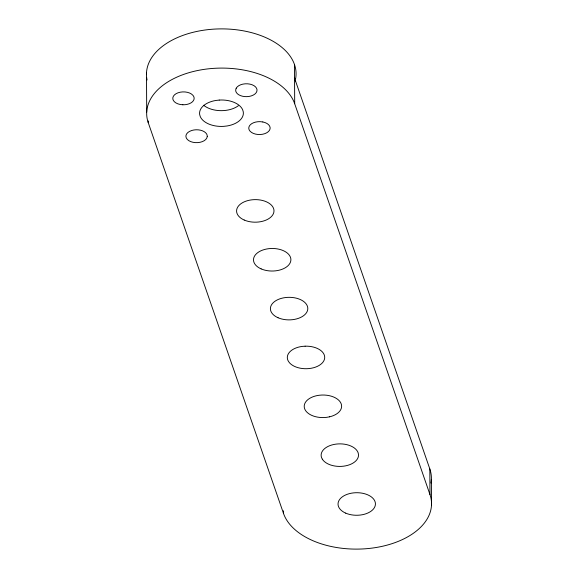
<?xml version="1.0" encoding="UTF-8"?>
<svg xmlns="http://www.w3.org/2000/svg" width="578" height="578" viewBox="0 0 578 578"><rect width="100%" height="100%" fill="white"/><g stroke="black" fill="none" stroke-linecap="round" stroke-linejoin="round"><path stroke-width="0.87" d="M430.964 483.064A74.8 45.12 -0.3 0 0 429.83 468.968L294.563 78.189A74.8 45.12 -0.3 0 1 295.531 81.679M294.491 64.555L294.693 103.758L429.96 494.537A74.8 45.12 -0.3 0 1 372.008 548.11A74.8 45.12 -0.3 0 1 283.509 513.445L148.243 122.673L148.235 120.903M431.369 479.53L431.506 505.093M429.83 468.968L429.96 494.537M283.495 510.8L283.509 513.445M146.494 72.907L146.704 112.11M148.243 122.673A74.8 45.12 -0.3 0 1 206.194 69.093A74.8 45.12 -0.3 0 1 294.693 103.758M146.465 74.678A74.8 45.12 -0.3 0 1 224.972 28.929A74.8 45.12 -0.3 0 1 295.625 78.651M147.065 79.974A74.8 45.12 -0.3 0 1 146.639 77.329M238.374 105.731A21.906 13.215 -0.3 0 1 203.629 105.247M207.256 136.538L206.736 138.2A10.686 6.445 -0.3 0 1 190.733 141.624A10.686 6.445 -0.3 0 1 189.468 131.43L191.773 130.476A10.686 6.445 -0.3 0 1 207.256 136.538M236.2 88.232L235.679 89.886A10.686 6.445 -0.3 0 0 251.163 95.948L253.467 94.994A10.686 6.445 -0.3 0 0 252.203 84.8A10.686 6.445 -0.3 0 0 236.2 88.232M329.554 416.825L326.736 417.33A18.698 11.278 -0.3 0 1 308.341 413.415L306.687 411.955A18.698 11.278 -0.3 0 1 319.099 395.265L322.011 395.034A18.698 11.278 -0.3 0 1 335.486 397.902L337.494 399.181A18.698 11.278 -0.3 0 1 329.554 416.825M219.228 100.073L215.847 100.464A21.906 13.215 -0.3 0 0 199.677 114.639L200.299 116.677A21.906 13.215 -0.3 0 0 223.708 126.351L227.089 125.968A21.906 13.215 -0.3 0 0 243.259 111.792L242.644 109.755A21.906 13.215 -0.3 0 0 219.228 100.073M305.105 346.186L302.193 346.417A18.698 11.278 -0.3 0 0 288.53 361.51L289.78 363.107A18.698 11.278 -0.3 0 0 311.253 368.258A18.698 11.278 -0.3 0 0 324.692 356.843L324.316 355.087A18.698 11.278 -0.3 0 0 305.105 346.186M182.872 104.77L180.134 104.466A10.686 6.445 -0.3 0 1 174.534 94.828A10.686 6.445 -0.3 0 1 191.441 94.012L193.016 95.399A10.686 6.445 -0.3 0 1 182.872 104.77M262.802 121.958L260.064 121.655A10.686 6.445 -0.3 0 0 249.92 131.033L251.495 132.42A10.686 6.445 -0.3 0 0 268.402 131.596A10.686 6.445 -0.3 0 0 262.802 121.958M322.343 459.207L321.52 457.509A18.698 11.278 -0.3 0 1 336.013 444.114A18.698 11.278 -0.3 0 1 358.136 452.784L358.505 454.532A18.698 11.278 -0.3 0 1 343.643 466.171A18.698 11.278 -0.3 0 1 322.343 459.207M345.687 513.127A18.698 11.278 -0.3 0 0 375.324 505.15A18.698 11.278 -0.3 0 0 349.199 493.691A18.698 11.278 -0.3 0 0 345.687 513.127M278.054 317.741A18.698 11.278 -0.3 0 0 307.691 309.765A18.698 11.278 -0.3 0 0 281.565 298.306A18.698 11.278 -0.3 0 0 278.054 317.741M244.234 220.045A18.698 11.278 -0.3 0 0 273.878 212.068A18.698 11.278 -0.3 0 0 247.745 200.609A18.698 11.278 -0.3 0 0 244.234 220.045M261.148 268.893A18.698 11.278 -0.3 0 0 290.785 260.916A18.698 11.278 -0.3 0 0 264.652 249.458A18.698 11.278 -0.3 0 0 261.148 268.893"/></g></svg>
